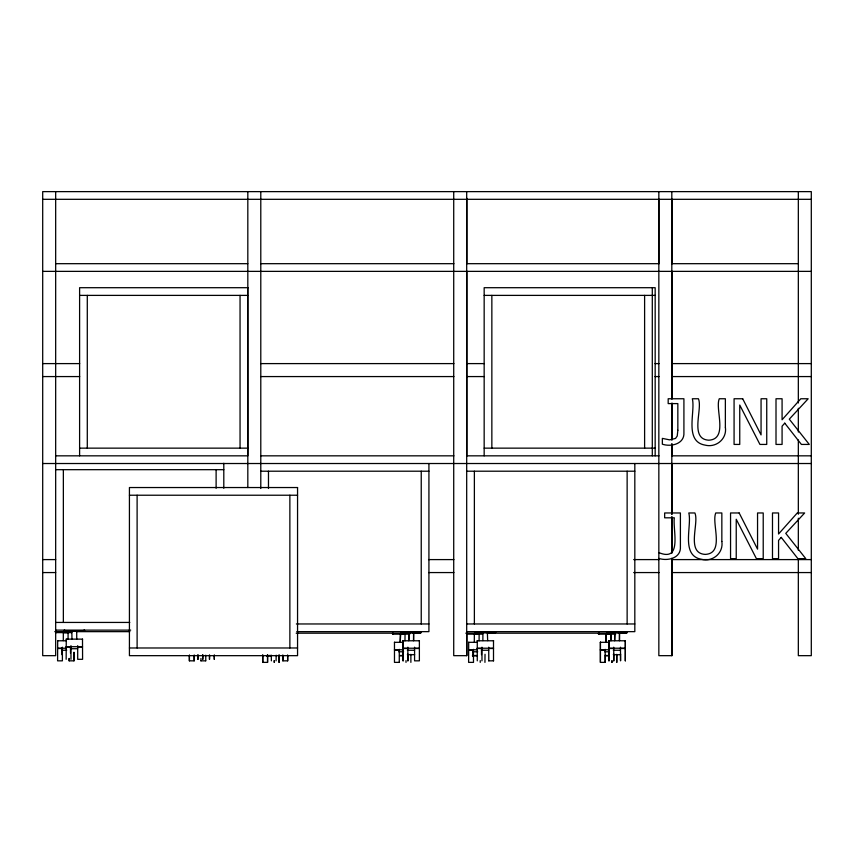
<?xml version="1.0" encoding="UTF-8"?>
<svg xmlns="http://www.w3.org/2000/svg" width="854" height="854" viewBox="0 0 854 854"><rect width="100%" height="100%" fill="white"/><g stroke="black" fill="none" stroke-linecap="round" stroke-linejoin="round"><path stroke-width="1.28" d="M658.84 263.683L658.84 199.313M74.085 631.095L71.853 631.202L71.95 639.091M67.936 632.782L65.854 632.633M408.746 640.617L409.109 632.686M404.486 634.341L405.042 634.287L404.967 640.842M412.834 632.825L413.614 632.75L413.614 640.617M474.301 642.155L474.354 634.255L479.137 634.255L479.094 640.842M487.666 640.617L487.378 632.803M606.842 634.191L606.062 634.266L606.062 642.155M614.634 640.617L614.997 632.686M610.386 634.341L610.93 634.287L610.93 640.842L610.856 634.266L606.767 634.191M618.734 632.825L619.502 632.75L619.502 640.617M63.335 632.718L63.292 640.617M76.7 631.234L76.743 639.091M408.746 632.75L409.514 632.825M413.528 640.617L413.614 632.739M619.428 640.617L619.502 632.739M614.634 632.75L615.414 632.665M63.58 632.686L65.512 632.633M400.718 634.212L400.174 642.155M606.618 634.212L606.842 634.362M400.942 634.191L400.174 634.266L400.718 634.341M409.44 632.665L410.966 632.633M400.868 634.191L404.572 634.212M615.328 632.665L616.855 632.633M485.093 632.633L482.916 632.718L482.873 640.617M42.7 199.313L811.3 199.313M55.67 263.683L247.82 263.683M260.79 263.683L453.901 263.683M466.69 263.683L659.021 263.683M671.81 263.683L798.33 263.683M42.7 271.369L811.3 271.369M247.97 287.702L79.603 287.702L79.603 455.833M79.603 295.388L247.735 295.388M484.165 295.388L652.296 295.388M652.605 295.388L655.167 295.388M42.7 363.601L79.689 363.601M260.79 363.601L453.901 363.601M466.871 363.601L484.218 363.601M655.018 363.601L659.021 363.601M671.991 363.601L811.3 363.601M42.7 376.571L79.689 376.571M260.79 376.571L453.901 376.571M466.871 376.571L484.218 376.571M655.018 376.571L659.021 376.571M671.991 376.571L811.3 376.571M79.603 448.147L247.735 448.147M484.165 448.147L652.296 448.147M652.605 448.147L655.167 448.147M55.67 455.833L247.82 455.833L247.735 287.702M260.79 455.833L453.901 455.833M466.69 455.833L659.021 455.833M671.81 455.833L811.3 455.833M42.7 463.519L811.3 463.519M55.67 469.679L223.801 469.679M260.79 471.205L428.921 471.205M466.69 471.205L634.821 471.205M129.424 495.224L297.555 495.224M658.84 552.602C682.709 562.53 672.557 529.469 674.329 517.812L664.658 517.812L664.658 512.966L680.403 512.966L680.403 546.774C681.15 558.153 667.582 561.398 658.84 558.399M42.7 559.594L55.67 559.594M428.601 559.594L453.901 559.594M633.668 559.594L659.021 559.594M811.3 559.594L671.991 559.594L671.991 655.669L658.84 655.669L658.84 191.627M42.7 572.564L55.67 572.564M428.601 572.564L453.901 572.564M633.668 572.564L659.021 572.564M671.991 572.564L811.3 572.564M55.67 622.438L129.776 622.438M296.37 623.964L428.921 623.964M466.69 623.964L634.821 623.964M55.67 630.124L130.683 630.124M84.418 631.085L84.418 630.124L84.514 631.085L64.253 631.085L64.242 630.124M54.784 631.65L72.451 631.65M76.454 631.65L129.872 631.65M296.818 631.65L428.921 631.65L428.921 463.519M466.69 631.65L634.821 631.65L634.821 463.519M55.691 632.611L71.619 632.611M475.347 632.611L475.347 631.65L475.251 632.611L495.512 632.611L495.427 631.65M607.034 632.611L627.252 632.611L627.274 631.65M296.178 633.188L410.08 633.188M412.343 633.188L420.349 633.188M465.804 633.188L483.471 633.188M487.474 633.188L615.585 633.188M618.243 633.188L626.249 633.188M392.626 634.148L392.626 633.188L392.552 634.148L409.76 634.148M466.7 634.148L482.627 634.148M615.659 634.148L598.462 634.148L598.451 633.188M66.164 639.134L82.592 639.134M57.592 640.778L66.388 640.778M403.045 640.778L419.453 640.778M477.172 640.778L493.601 640.778M608.945 640.778L625.352 640.778M394.473 642.315L403.269 642.315M468.611 642.315L477.397 642.315M600.373 642.315L609.169 642.315M66.164 646.691L82.496 646.691M66.164 646.969L70.967 646.969M77.693 646.969L82.496 646.969M129.424 647.983L297.555 647.983M57.592 648.218L66.388 648.218M403.045 648.218L419.378 648.218M477.172 648.218L493.505 648.218M608.945 648.218L625.277 648.218M57.592 648.496L62.395 648.496M403.045 648.496L407.849 648.496M414.574 648.496L419.378 648.496M477.172 648.496L481.976 648.496M488.701 648.496L493.505 648.496M608.945 648.496L613.748 648.496M620.474 648.496L625.277 648.496M70.487 648.72L77.693 648.72M394.473 649.755L403.269 649.755M468.611 649.755L477.397 649.755M600.373 649.755L609.169 649.755M394.473 650.022L399.277 650.022M468.611 650.022L473.415 650.022M600.373 650.022L605.176 650.022M61.915 650.246L66.719 650.246M407.369 650.246L414.574 650.246M481.496 650.246L488.701 650.246M613.268 650.246L620.474 650.246M398.797 651.783L403.6 651.783M472.935 651.783L477.738 651.783M604.696 651.783L609.5 651.783M407.369 654.687L414.649 654.687M613.268 654.687L620.548 654.687M268.22 655.498L271.07 655.498M399.982 655.498L402.81 655.498M474.119 655.498L476.97 655.498M605.881 655.498L608.71 655.498M266.48 655.776L271.604 655.776M399.501 655.776L403.344 655.776M472.379 655.776L477.493 655.776M605.401 655.776L609.244 655.776M200.882 660.836L205.686 660.836M488.701 660.836L493.601 660.836M399.352 662.373L394.473 662.373L394.473 642.197M617.207 632.633L619.363 632.707M485.435 632.633L487.474 632.686M411.308 632.633L413.464 632.707M74.426 631.095L76.508 631.17M615.414 632.825L614.688 632.771L614.709 640.617M400.942 634.362L400.248 634.287L400.248 642.155M408.82 640.617L409.109 632.803M798.33 191.627L798.33 402.992M798.33 408.276L798.33 432.06M798.33 439.981L798.33 514.225M798.33 518.229L798.33 550.254M798.33 559.594L798.33 655.669L811.3 655.669L811.3 191.627L42.7 191.627L42.7 655.669L55.67 655.669L55.67 191.627M671.991 199.313L671.991 263.683M671.991 271.369L671.991 399.031M671.991 402.992L671.991 439.981M671.991 443.941L671.991 455.833M671.991 463.519L671.991 514.225M671.991 516.894L671.991 552.922M671.81 191.627L671.81 398.765M671.81 404.081L671.81 439.906M671.81 443.888L671.81 514.225M671.81 516.894L671.81 552.922M671.81 558.26L671.81 655.669M655.167 455.833L655.167 287.702L484.165 287.702L484.165 455.833M652.296 287.702L652.296 455.833M644.61 295.388L644.61 448.147M627.135 471.205L627.135 623.964M627.199 631.65L627.199 632.611M620.548 653.972L620.548 660.836L620.474 647.215M613.823 653.972L613.823 660.836M613.748 647.215L613.748 660.836M609.019 640.66L609.019 660.836M608.945 640.66L608.945 660.836M607.098 631.65L607.098 632.611M606.148 634.266L606.148 642.155M605.251 655.039L605.251 662.373L600.373 662.373L600.373 642.197M605.176 649.35L605.176 662.373M600.447 642.197L600.447 662.373M599.006 633.188L599.006 634.148M598.932 633.188L598.932 634.148M495.523 631.65L495.523 632.611M494.946 631.65L494.946 632.611M493.505 640.66L493.505 660.836M491.851 295.388L491.851 448.147M488.701 647.215L488.798 660.836M485.029 654.303L484.944 662.373M481.976 647.215L481.976 660.836M481.496 648.122L481.496 654.687M480.226 660.59L480.226 662.373M477.269 640.66L477.269 660.836M475.827 631.65L475.827 632.611M474.376 471.205L474.376 623.964M473.415 649.35L473.5 662.373L468.611 662.373L468.697 642.197M473.02 655.328L473.02 656.224M472.935 649.905L472.935 656.224M467.17 633.188L467.17 634.148M466.871 198.299L466.871 263.683M466.871 271.369L466.871 455.833M466.871 634.565L466.871 655.669L453.72 655.669L453.72 191.627M466.69 191.627L466.69 655.669M421.3 631.65L421.374 632.611L401.145 632.611L401.124 631.65M421.236 471.205L421.236 623.964M419.378 640.66L419.378 660.836L414.574 660.836L414.574 647.215M410.881 654.303L410.881 662.373M407.924 653.972L407.924 660.836M407.849 647.215L407.849 660.836M406.002 660.59L406.002 662.373M403.12 640.66L403.12 660.836M403.045 640.66L403.045 660.836M401.199 631.65L401.199 632.611M399.277 649.35L399.277 662.373M393.032 633.188L393.107 634.148M289.869 495.224L289.869 647.983M287.713 655.199L287.713 660.836L282.813 660.836L282.813 655.199M287.617 655.199L287.617 660.836M282.909 655.199L282.909 660.836M279.141 655.039L279.141 662.373M279.044 655.039L279.044 662.373M276.184 655.199L276.088 660.836M274.337 660.59L274.337 662.373M274.241 660.59L274.241 662.373M271.284 655.199L271.38 660.836M268.476 471.205L268.476 488.477M267.612 655.039L267.612 662.373M267.515 655.039L267.515 662.373L262.712 662.373L262.712 655.039M267.035 655.328L267.131 656.224M262.808 655.039L262.808 662.373M260.79 191.627L260.79 488.477M247.82 191.627L247.82 487.538M240.049 295.388L240.049 448.147M223.801 463.274L223.801 488.274M216.115 469.679L216.115 488.274M205.761 655.199L205.761 660.836M202.804 654.922L202.804 659.309M202.729 654.922L202.729 659.309M200.957 658.477L200.957 660.836M198 654.922L198 659.309M197.925 654.922L197.925 659.309M194.232 655.199L194.232 660.836L189.353 660.836L189.353 655.199M194.157 655.199L194.157 660.836M189.428 655.199L189.428 660.836M137.11 495.224L137.11 647.983M87.289 295.388L87.289 448.147M83.938 630.124L83.938 631.085M82.496 639.134L82.592 659.309L77.693 659.309L77.693 645.677M74.02 652.371L74.02 660.836L69.121 660.836L69.121 658.477M73.924 652.371L73.924 660.836M70.967 645.677L70.967 659.309M70.487 646.595L70.487 653.161M69.217 658.477L69.217 660.836M68.074 632.739L68.074 639.315M66.26 639.134L66.164 659.309M64.723 630.124L64.723 631.085M63.356 469.679L63.356 622.438M62.395 647.215L62.395 660.836L57.592 660.836L57.688 640.66M61.915 648.122L61.915 654.687M56.15 631.65L56.15 632.611M725.366 427.246C727.192 438.839 716.164 448.008 705.062 445.115C683.873 441.443 695.647 411.703 692.327 398.754L698.401 398.754C702.927 408.927 689.103 439.191 708.831 440.194C728.569 439.127 714.787 409.002 719.292 398.754L725.366 398.754L725.366 427.246M721.843 541.468C723.68 553.05 712.642 562.22 701.54 559.327C680.35 555.666 692.124 525.915 688.804 512.966L694.878 512.966C699.415 523.139 685.591 553.403 705.308 554.406C725.046 553.349 711.265 523.224 715.769 512.966L721.843 512.966L721.843 541.468M677.841 430.256L677.233 436.01L675.546 438.433L669.589 439.853L662.352 438.38L662.352 444.187C671.105 447.186 684.673 443.941 683.915 432.551L683.915 398.754L668.18 398.754L668.18 403.6L677.841 403.6L677.841 430.256M784.751 423.168L782.083 426.178L782.083 444.432L776.008 444.432L776.008 398.754L782.083 398.754L782.083 419.762L800.796 398.754L808.183 398.754L789.288 419.154L809.293 444.432L801.404 444.432L784.751 423.168M781.229 537.39L778.56 540.39L778.56 558.644L772.486 558.644L772.486 512.966L778.56 512.966L778.56 533.985L797.273 512.966L804.66 512.966L785.765 533.366L805.77 558.644L797.882 558.644L781.229 537.39M742.692 398.754L734.077 398.754L734.077 444.432L739.745 444.432L739.745 405.042L759.932 444.432L766.743 444.432L766.743 398.754L761.063 398.754L761.063 434.921L742.692 398.754M297.555 487.538L129.424 487.538L129.424 655.669L297.555 655.669L297.555 487.538M739.169 512.966L730.554 512.966L730.554 558.644L736.233 558.644L736.233 519.253L756.409 558.644L763.22 558.644L763.22 512.966L757.551 512.966L757.551 549.133L739.169 512.966M626.793 632.611L626.793 631.65L626.719 632.611M625.352 660.836L625.352 640.66L625.277 660.836M616.78 662.373L616.78 654.303L616.705 662.373M611.976 662.373L611.976 660.59L611.902 662.373M607.578 632.611L607.578 631.65L607.504 632.611M420.894 632.611L420.894 631.65L420.819 632.611M401.679 632.611L401.679 631.65L401.604 632.611M214.333 659.309L214.333 654.922L214.258 659.309M209.529 659.309L209.529 654.922L209.454 659.309"/></g></svg>
